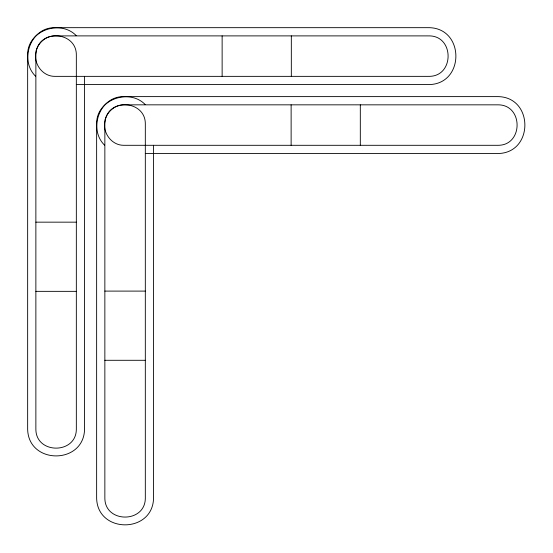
<?xml version="1.0" encoding="UTF-8"?>
<svg xmlns="http://www.w3.org/2000/svg" width="553" height="553" viewBox="0 0 553 553"><rect width="100%" height="100%" fill="white"/><g stroke="black" fill="none" stroke-linecap="round" stroke-linejoin="round"><path stroke-width="0.83" d="M76.321 84.574L429.266 84.574C464.741 83.786 464.741 28.466 429.266 27.671L54.747 27.671C30.788 27.284 18.906 59.959 35.586 76.238M145.308 153.52L498.253 153.52C533.735 152.725 533.735 97.404 498.253 96.616L123.734 96.616C99.782 96.229 87.892 128.904 104.579 145.183M35.869 222.161L76.335 222.161M104.856 291.099L145.321 291.099M35.869 291.348L76.335 291.348M104.856 360.293L145.321 360.293M76.217 35.606C59.938 18.926 27.263 30.816 27.65 54.768L27.65 429.287C28.438 464.769 83.759 464.769 84.554 429.287L84.554 76.342M145.211 104.552C128.925 87.872 96.25 99.754 96.637 123.713L96.637 498.232C97.432 533.707 152.752 533.707 153.54 498.232L153.54 145.287M360.314 104.835L360.314 145.301M291.327 35.89L291.327 76.355M291.127 104.835L291.127 145.301M222.133 35.89L222.133 76.355M36.132 50.89C32.821 62.793 42.056 76.445 54.747 76.355L429.266 76.355C454.372 76.245 454.372 36 429.266 35.89L54.747 35.89C45.996 35.959 38.288 42.519 36.132 50.89M105.125 119.828C101.807 131.738 111.042 145.391 123.734 145.301L498.253 145.301C523.366 145.19 523.366 104.946 498.253 104.835L123.734 104.835C114.983 104.904 107.275 111.464 105.125 119.828M36.56 49.784L35.869 54.768L35.869 429.287C35.98 454.4 76.224 454.4 76.335 429.287L76.335 54.768C76.376 32.53 42.27 28.611 36.56 49.784M105.547 118.722L104.856 123.713L104.856 498.232C104.966 523.338 145.211 523.338 145.321 498.232L145.321 123.713C145.37 101.476 111.257 97.549 105.547 118.722"/></g></svg>
